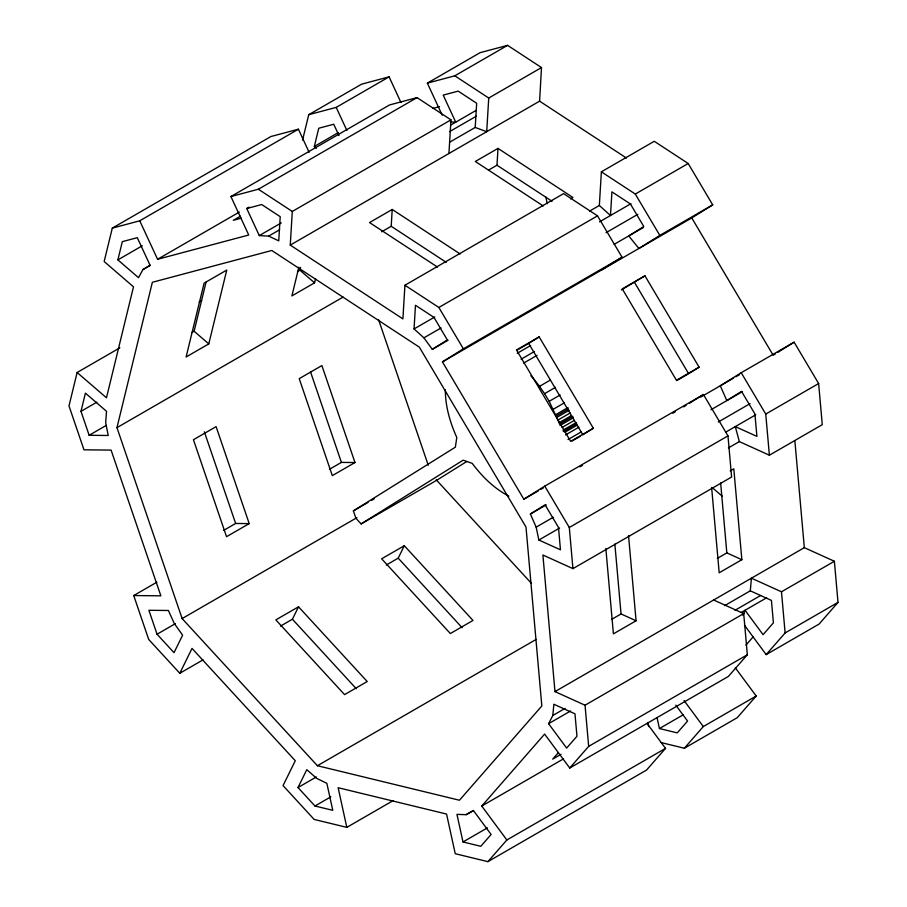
<?xml version="1.0" encoding="UTF-8"?>
<svg xmlns="http://www.w3.org/2000/svg" width="907" height="907" viewBox="0 0 907 907"><rect width="100%" height="100%" fill="white"/><g stroke="black" fill="none" stroke-linecap="round" stroke-linejoin="round"><path stroke-width="1.36" d="M445.326 389.806C445.314 406.313 450.053 422.503 456.788 437.457L455.371 447.162L353.401 510.868L355.907 518.237L361.133 523.917L436.686 480.291L466.697 461.55M601.103 270.297L622.043 257.214L597.52 215.855L563.598 193.633L404.93 285.24L402.901 318.89L290.263 245.105L539.597 101.153L541.502 67.572L507.58 45.35L480.12 52.663L427.356 83.127L442.208 115.189M290.263 245.105L292.292 211.456L450.96 119.849L417.039 97.627L389.579 104.94L230.911 196.547L248.733 235.015L157.58 259.277L139.746 220.809L112.298 228.122L104.158 261.533L133.499 286.827L106.47 397.799L77.129 372.505L119.849 347.835M381.654 231.795L391.2 226.285L392.221 209.46L460.132 253.96M414.046 328.935L415.474 305.274L433.977 317.393L447.344 339.944L432.288 349.342L423.92 337.835L414.046 328.935L434.793 316.951M448.931 153.498L450.96 119.849M449.611 142.218L475.211 127.445L476.663 103.251L458.171 91.131L443.194 95.11L455.733 122.173L450.462 121.889M541.502 67.572L488.737 98.035L486.708 131.685L475.211 127.445M488.635 170.04L496.979 165.221L498 148.397L572.941 197.488L570.56 198.871M712.709 204.869L659.82 235.401L638.879 248.484L628.744 235.922L643.789 226.523L630.422 203.973L611.919 191.853L610.49 215.515L599.346 205.47L601.375 171.82L654.264 141.288L688.186 163.509L712.709 204.869L691.769 217.941L442.435 361.904L523.838 499.213L538.486 490.755M552.839 715.464L553.848 704.251L574.981 713.82L576.965 736.257L566.637 748.082L548.588 723.684L552.839 715.464L565.061 708.401M724.704 605.615L750.293 590.831L751.427 578.19L781.483 591.795L834.372 561.263L838.011 602.395L819.078 624.073L766.188 654.605L744.432 625.195M77.129 372.505L68.989 405.917L83.977 449.815L111.096 450.099L160.856 595.831L133.726 595.548L148.703 639.446L179.801 673.277L202.998 659.888M80.984 411.347L85.417 393.128L106.516 411.313L105.688 422.537L108.228 435.485L89.147 435.292L80.984 411.347L96.845 402.186M117.876 259.878L122.309 241.659L137.286 237.668L150.097 265.332L142.943 269.56L138.51 277.667L117.876 259.878L142.286 245.786M116.958 427.651L152.365 282.281L271.783 250.491L419.34 347.154L525.992 527.035L541.83 705.975L459.452 800.235L317.393 765.723L182.126 618.574L116.958 427.651L343.073 297.099M191.717 332.62L194.109 331.248L206.093 282.02M208.78 343.889L226.761 270.059L204.098 283.154L186.105 356.984L208.78 343.889L194.109 331.248M302.553 140.097L308.743 114.701L361.632 84.158L389.092 76.857L400.973 102.502M316.384 148.238L314.321 146.469L318.754 128.238L333.731 124.248L338.969 135.574M298.879 267.191L291.895 295.909L314.559 282.825L315.557 278.721M297.496 271.556L299.888 270.173L300.557 267.44M743.06 615.468L745.044 610.264L763.082 634.662L773.41 622.837L771.426 600.411L750.293 590.831M179.801 673.277L192.023 648.414L295.274 760.735L283.052 785.598L314.151 819.429L346.814 827.365L393.196 800.586M280.49 626.113L292.417 619.22L298.528 606.794L367.222 681.531L344.558 694.615L275.853 619.878L298.528 606.794M386.269 565.038L398.196 558.156L404.307 545.719L473 620.456L450.337 633.539L381.643 558.803L404.307 545.719M298.006 787.548L306.793 769.68L316.634 778.331L326.86 783.342L332.778 810.325L314.967 806.006L298.006 787.548L316.316 776.982M346.814 827.365L338.13 787.707L446.561 814.055L455.246 853.714L487.909 861.65L506.854 839.984L481.753 806.051L544.631 734.092L569.732 768.025L728.4 676.418L747.345 654.752L743.706 613.608L713.65 600.003M558.293 752.731L552.714 759.114L561.07 754.295M569.732 768.025L588.677 746.359L747.345 654.752M745.883 645.16L753.286 636.703M647.11 723.491L665.523 748.377L646.578 770.043L487.909 861.65M661.226 742.606L684.354 748.23L703.299 726.564L756.189 696.02L735.271 667.745M766.188 654.605L785.122 632.939L838.011 602.395M756.189 696.02L737.244 717.698L684.354 748.23M442.435 361.904L463.364 348.821L622.043 257.214M528.69 343.424L539.166 336.894L593.337 428.251L582.861 434.793L528.69 343.424L516.763 350.317M621.352 289.934L644.945 275.819L699.116 367.176L689.808 372.992M361.133 523.917L463.16 460.178L472.207 463.352C482.048 476.538 494.145 488.499 508.838 496.14M523.838 499.213L544.778 486.129L703.447 394.522L727.97 435.882L731.609 477.025L572.941 568.632L542.896 555.016L554.982 691.61L585.038 705.215L743.706 613.608M683.674 406.88L685.998 405.429M689.49 403.241L703.447 394.522M741.223 372.72L720.294 385.792L726.824 400.599L741.552 391.405L754.919 413.955L756.903 436.392L735.305 426.607L739.341 441.596L769.385 455.212L822.275 424.669L818.636 383.536L794.113 342.177L741.223 372.72L765.746 414.068L769.385 455.212M775.508 353.809L773.183 355.261L691.769 217.941M777.832 352.358L794.113 342.177M530.38 514.02L545.096 504.825L558.474 527.375L560.458 549.812L538.86 540.028L536.162 527.148L530.38 514.02L546.241 504.859M112.298 228.122L270.966 136.504L298.414 129.202L309.117 152.285M139.746 220.809L298.414 129.202M308.743 114.701L336.202 107.389L389.092 76.857M314.321 146.469L338.356 132.581M230.911 196.547L258.359 189.234L417.039 97.627M427.356 83.127L454.815 75.814L507.58 45.35M157.58 259.277L239.357 212.068M246.749 208.531L261.715 204.551L280.218 216.671L278.755 240.854L268.631 236.103L259.289 235.593L246.749 208.531L249.187 207.125M142.943 269.56L150.279 265.32M240.434 216.195L233.28 220.322L241.364 218.168M259.289 235.593L281.249 222.907M450.858 124.985L476.164 110.371M268.631 236.103L279.628 229.754M449.521 131.662L476.413 116.141M199.177 302.031L201.626 300.625M392.221 209.46L369.546 222.555L437.469 267.043M498 148.397L475.325 161.48L543.248 205.968M89.147 435.292L106.232 425.417M589.595 211.104L599.346 205.47M404.93 285.24L438.852 307.462L597.52 215.855M601.375 171.82L635.297 194.053L688.186 163.509M599.527 221.841L630.932 203.712M423.92 337.835L441.04 327.949M606.035 232.691L637.814 214.335M432.288 349.342L448.16 340.182M614.118 244.368L643.165 227.6M539.166 336.894L516.502 349.977L570.662 441.335L593.337 428.251M644.945 275.819L622.281 288.902L676.441 380.271L699.116 367.176M517.239 353.277L530.64 345.533M223.712 530.357L235.639 523.464L249.21 523.611L216.104 426.641L193.44 439.725L226.535 536.695L249.21 523.611M329.49 469.282L341.417 462.4L354.988 462.536L321.883 365.566L299.219 378.65L332.313 475.619L354.988 462.536M521.083 359.206L534.484 351.463M523.634 363.095L537.046 355.351M133.726 595.548L156.911 582.169M530.844 375.725A85.485 49.352 60 0 1 539.506 386.348L550.481 380.01M539.506 386.348L544.563 393.661L555.526 387.334M353.401 510.868L368.015 502.433M371.677 500.313L374.115 498.907M558.712 421.834L549.188 401.313L560.152 394.987M182.126 618.574L356.916 517.659M157.058 634.231L174.019 652.677L182.613 635.195L174.28 623.472L168.396 610.49L148.895 610.286L157.058 634.231L175.368 623.653M553.338 409.227L564.301 402.889M555.821 414.601L567.997 407.56M556.365 415.962L568.542 408.921M556.966 417.311L569.154 410.27M557.986 420.032L570.174 412.991M571.263 415.712L559.075 422.741L559.517 424.102L572.929 416.37M560.027 425.462L573.439 417.73M562.068 427.48L574.256 420.451M562.964 430.201L576.364 422.469M563.304 431.562L576.716 423.818M564.936 432.208L577.124 425.179M565.56 434.895L578.961 427.163M568.009 439.566L581.41 431.823M572.124 440.995L580.48 436.165M676.713 380.611L688.64 373.718L634.481 282.36M540.935 489.349L543.372 487.943M579.981 466.799L582.43 465.393M672.745 413.241L675.193 411.835M700.794 397.051L733.514 378.162M735.917 376.768L739.522 374.693M710.986 409.749L742.448 391.586M536.162 527.148L553.281 517.262M718.276 422.004L750.055 403.649M538.86 540.028L559.608 528.044M725.555 432.242L755.735 414.805M572.941 568.632L569.301 527.489L727.97 435.882M765.746 414.068L818.636 383.536M728.378 447.933L739.341 441.596M730.226 470.88L733.808 468.817L741.858 559.698L719.183 572.782L711.632 487.49M317.393 765.723L536.173 639.401M611.499 619.47L621.046 613.96L636.079 620.762L628.528 535.481M717.29 558.406L726.824 552.896L741.858 559.698M314.967 806.006L330.828 796.845M636.079 620.762L613.404 633.857L605.853 548.565M554.982 691.61L804.328 547.658L834.372 561.263M734.953 610.32L760.622 595.502M548.588 723.684L570.56 710.997M741.382 612.372L766.676 597.77M466.141 814.667L473.477 810.62L491.129 834.474L480.801 846.299L462.989 841.968L456.947 814.384L466.141 814.667L473.465 810.427M481.753 806.051L563.53 758.83M462.989 841.968L487.399 827.876M657.019 717.516L659.434 728.548L683.47 714.671M506.854 839.984L665.523 748.377M432.764 108.443L439.566 106.629M659.434 728.548L677.246 732.879L687.574 721.065L675.806 705.147M539.597 101.153L626.42 158.033M454.815 75.814L488.737 98.035M496.979 165.221L552.023 201.275M391.2 226.285L446.244 262.338M258.359 189.234L292.292 211.456M712.664 487.966L722.267 496.242M299.888 270.173L314.559 282.825M436.233 479.803L531.491 583.428M398.196 558.156L462.128 627.701M292.417 619.22L356.338 688.764M684.059 700.544L703.299 726.564M544.563 393.661L549.188 401.313M635.297 194.053L659.82 235.401M438.852 307.462L463.364 348.821M544.778 486.129L569.301 527.489M336.202 107.389L346.893 130.472M378.593 319.74L428.274 465.268M310.591 372.063L341.417 462.4M204.347 431.811L235.639 523.464M545.787 196.853L547.295 203.724M647.791 722.482L648.698 726.586M794.849 440.632L804.328 547.658M781.483 591.795L785.122 632.939M720.646 482.978L726.824 552.896M614.855 544.053L621.046 613.96M585.038 705.215L588.677 746.359"/></g></svg>
